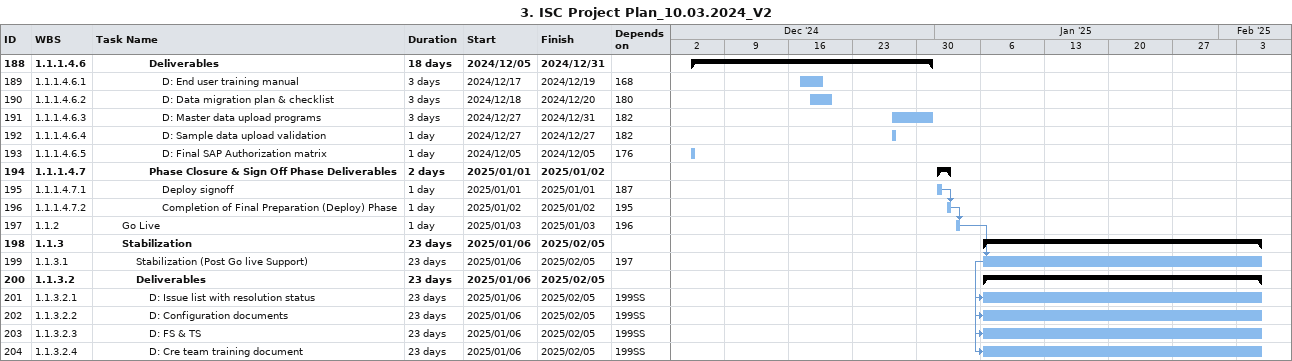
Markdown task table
3. ISC Project Plan_10.03.2024_V2

| ID | WBS | Task | Duration | Start | Finish | Predecessors |
|---|---|---|---|---|---|---|
| 188 | 1.1.1.4.6 | **Deliverables** | 18d | 2024-12-05 | 2024-12-31 |  |
| 189 | 1.1.1.4.6.1 | D: End user training manual | 3d | 2024-12-17 | 2024-12-19 | 168 |
| 190 | 1.1.1.4.6.2 | D: Data migration plan & checklist | 3d | 2024-12-18 | 2024-12-20 | 180 |
| 191 | 1.1.1.4.6.3 | D: Master data upload programs | 3d | 2024-12-27 | 2024-12-31 | 182 |
| 192 | 1.1.1.4.6.4 | D: Sample data upload validation | 1d | 2024-12-27 | 2024-12-27 | 182 |
| 193 | 1.1.1.4.6.5 | D: Final SAP Authorization matrix | 1d | 2024-12-05 | 2024-12-05 | 176 |
| 194 | 1.1.1.4.7 | **Phase Closure & Sign Off Phase Deliverables** | 2d | 2025-01-01 | 2025-01-02 |  |
| 195 | 1.1.1.4.7.1 | Deploy signoff | 1d | 2025-01-01 | 2025-01-01 | 187 |
| 196 | 1.1.1.4.7.2 | Completion of Final Preparation (Deploy) Phase | 1d | 2025-01-02 | 2025-01-02 | 195 |
| 197 | 1.1.2 | Go Live | 1d | 2025-01-03 | 2025-01-03 | 196 |
| 198 | 1.1.3 | **Stabilization** | 23d | 2025-01-06 | 2025-02-05 |  |
| 199 | 1.1.3.1 | Stabilization (Post Go live Support) | 23d | 2025-01-06 | 2025-02-05 | 197 |
| 200 | 1.1.3.2 | **Deliverables** | 23d | 2025-01-06 | 2025-02-05 |  |
| 201 | 1.1.3.2.1 | D: Issue list with resolution status | 23d | 2025-01-06 | 2025-02-05 | 199SS |
| 202 | 1.1.3.2.2 | D: Configuration documents | 23d | 2025-01-06 | 2025-02-05 | 199SS |
| 203 | 1.1.3.2.3 | D: FS & TS | 23d | 2025-01-06 | 2025-02-05 | 199SS |
| 204 | 1.1.3.2.4 | D: Cre team training document | 23d | 2025-01-06 | 2025-02-05 | 199SS |
